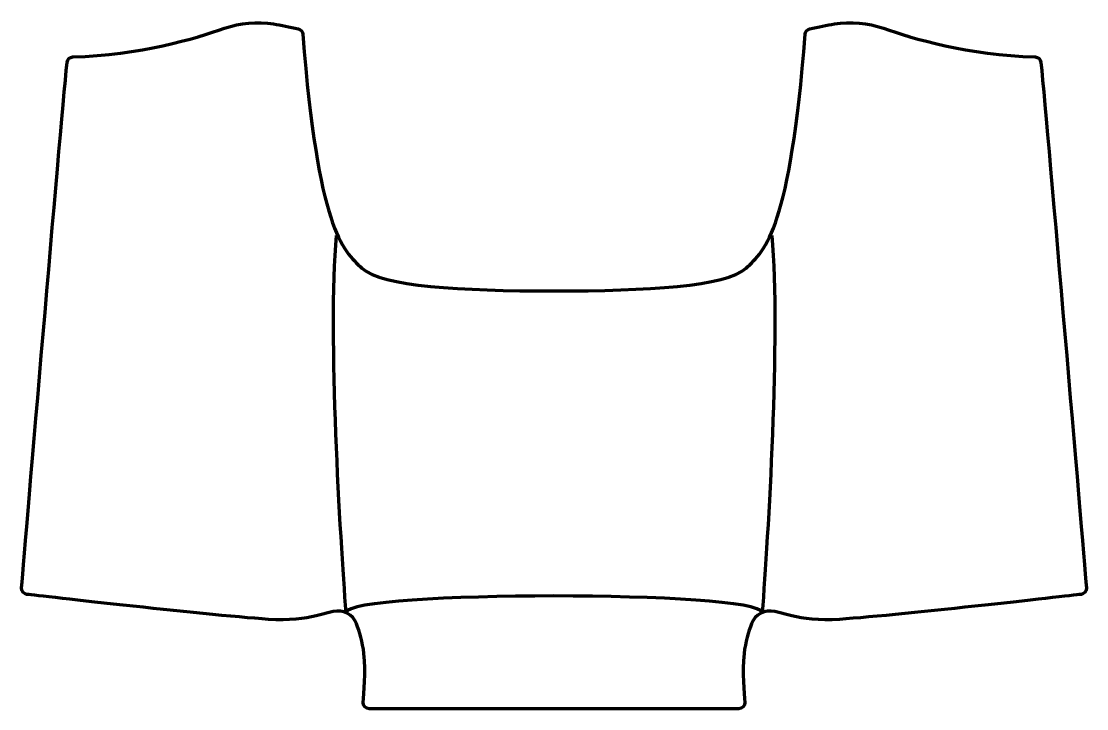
# Model space of a CAD drawing. Header units: millimetres. Extents: x -268 to 268, y -172 to 173.
import ezdxf

# ---------------------------------------------------------------- set-up
doc = ezdxf.new("R2010")
doc.units = ezdxf.units.MM
doc.header["$MEASUREMENT"] = 0
doc.layers.add('layer 2', color=7, linetype='Continuous')
doc.layers.add('layer 3', color=7, linetype='Continuous')

msp = doc.modelspace()

# ---------------------------------------------------------------- linework, layer by layer
at = {"layer": 'layer 2', "color": 12, "lineweight": 200}
msp.add_open_spline([(92.9141, -172.4996), (94.6329, -172.4996), (96.0017, -171.0592), (95.9096, -169.3415), (95.9096, -169.3415), (95.6577, -164.6351), (94.4011, -154.3093), (95.5208, -144.7868), (95.5208, -144.7868), (96.2151, -138.8799), (97.7419, -133.7304), (99.2433, -129.799), (99.2433, -129.799), (101.0541, -125.0594), (106.1285, -122.4344), (111.0434, -123.6833), (111.0434, -123.6833), (111.0434, -123.6833), (119.5789, -125.8525), (119.5789, -125.8525), (119.5789, -125.8525), (125.2762, -127.3006), (133.1534, -128.2821), (143.5148, -127.5589), (143.5148, -127.5589), (176.3066, -125.2701), (264.918, -114.9915), (264.918, -114.9915), (264.918, -114.9915), (266.544, -114.8232), (267.7363, -113.386), (267.5991, -111.7558), (267.5991, -111.7558), (265.3604, -85.1758), (248.5629, 114.0233), (244.7095, 152.5943), (244.7095, 152.5943), (244.5599, 154.0915), (243.3231, 155.2447), (241.8202, 155.2871), (241.8202, 155.2871), (208.5208, 156.2244), (180.009, 164.6004), (165.5754, 169.6839), (165.5754, 169.6839), (157.6877, 172.4617), (149.2305, 173.1895), (140.9769, 171.8468), (140.9769, 171.8468), (137.1938, 171.2312), (132.929, 170.4096), (128.5087, 169.3209), (128.5087, 169.3209), (127.2542, 169.0119), (126.3381, 167.9281), (126.2375, 166.6387), (126.2375, 166.6387), (118.6539, 69.3589), (106.4093, 58.076), (96.5209, 48.9725), (96.5209, 48.9725), (86.5599, 39.8024), (47.0058, 37.6096), (-0.0001, 37.6096), (-0.0001, 37.6096), (-47.0062, 37.6096), (-86.5604, 39.8024), (-96.5211, 48.9725), (-96.5211, 48.9725), (-106.4094, 58.076), (-118.654, 69.3589), (-126.238, 166.6387), (-126.238, 166.6387), (-126.3382, 167.9281), (-127.2544, 169.0119), (-128.5092, 169.3209), (-128.5092, 169.3209), (-132.9295, 170.4096), (-137.1939, 171.2312), (-140.9774, 171.8468), (-140.9774, 171.8468), (-149.2307, 173.1895), (-157.6882, 172.4617), (-165.5756, 169.6839), (-165.5756, 169.6839), (-180.0095, 164.6004), (-208.521, 156.2244), (-241.8207, 155.2871), (-241.8207, 155.2871), (-243.3236, 155.2447), (-244.5604, 154.0915), (-244.7095, 152.5943), (-244.7095, 152.5943), (-248.5634, 114.0233), (-265.3608, -85.1758), (-267.5992, -111.7558), (-267.5992, -111.7558), (-267.7365, -113.386), (-266.5444, -114.8232), (-264.9185, -114.9915), (-264.9185, -114.9915), (-264.9185, -114.9915), (-176.3067, -125.2701), (-143.515, -127.5589), (-143.515, -127.5589), (-133.1539, -128.2821), (-125.2767, -127.3006), (-119.579, -125.8525), (-119.579, -125.8525), (-119.579, -125.8525), (-111.0435, -123.6833), (-111.0435, -123.6833), (-111.0435, -123.6833), (-106.129, -122.4344), (-101.0546, -125.0594), (-99.2438, -129.799), (-99.2438, -129.799), (-97.742, -133.7304), (-96.2156, -138.8799), (-95.5213, -144.7868), (-95.5213, -144.7868), (-94.4016, -154.3093), (-95.6582, -164.6351), (-95.9101, -169.3415), (-95.9101, -169.3415), (-96.0021, -171.0592), (-94.6334, -172.4996), (-92.9143, -172.4996), (-92.9143, -172.4996), (-92.9143, -172.4996), (92.9141, -172.4996), (92.9141, -172.4996)], degree=3, knots=[0, 0, 0, 0, 0.02941176, 0.02941176, 0.02941176, 0.02941176, 0.05882353, 0.05882353, 0.05882353, 0.05882353, 0.08823529, 0.08823529, 0.08823529, 0.08823529, 0.11764706, 0.11764706, 0.11764706, 0.11764706, 0.14705882, 0.14705882, 0.14705882, 0.14705882, 0.17647059, 0.17647059, 0.17647059, 0.17647059, 0.20588235, 0.20588235, 0.20588235, 0.20588235, 0.23529412, 0.23529412, 0.23529412, 0.23529412, 0.26470588, 0.26470588, 0.26470588, 0.26470588, 0.29411765, 0.29411765, 0.29411765, 0.29411765, 0.32352941, 0.32352941, 0.32352941, 0.32352941, 0.35294118, 0.35294118, 0.35294118, 0.35294118, 0.38235294, 0.38235294, 0.38235294, 0.38235294, 0.41176471, 0.41176471, 0.41176471, 0.41176471, 0.44117647, 0.44117647, 0.44117647, 0.44117647, 0.47058824, 0.47058824, 0.47058824, 0.47058824, 0.5, 0.5, 0.5, 0.5, 0.52941176, 0.52941176, 0.52941176, 0.52941176, 0.55882353, 0.55882353, 0.55882353, 0.55882353, 0.58823529, 0.58823529, 0.58823529, 0.58823529, 0.61764706, 0.61764706, 0.61764706, 0.61764706, 0.64705882, 0.64705882, 0.64705882, 0.64705882, 0.67647059, 0.67647059, 0.67647059, 0.67647059, 0.70588235, 0.70588235, 0.70588235, 0.70588235, 0.73529412, 0.73529412, 0.73529412, 0.73529412, 0.76470588, 0.76470588, 0.76470588, 0.76470588, 0.79411765, 0.79411765, 0.79411765, 0.79411765, 0.82352941, 0.82352941, 0.82352941, 0.82352941, 0.85294118, 0.85294118, 0.85294118, 0.85294118, 0.88235294, 0.88235294, 0.88235294, 0.88235294, 0.91176471, 0.91176471, 0.91176471, 0.91176471, 0.94117647, 0.94117647, 0.94117647, 0.94117647, 1, 1, 1, 1], dxfattribs=at)
at = {"layer": 'layer 3', "color": 142, "lineweight": 200}
for points in [[(-109.4727, 65.4511), (-113.9132, 15.3337), (-107.4485, -87.0988), (-104.6594, -124.1772)], [(109.4723, 65.4511), (113.9127, 15.3337), (107.4484, -87.0988), (104.659, -124.1772)], [(104.6591, -124.1773), (101.9992, -113.0182), (-101.9994, -113.0182), (-104.6597, -124.1773)]]:
    msp.add_open_spline(points, degree=3, dxfattribs=at)

doc.saveas('drawing.dxf')
